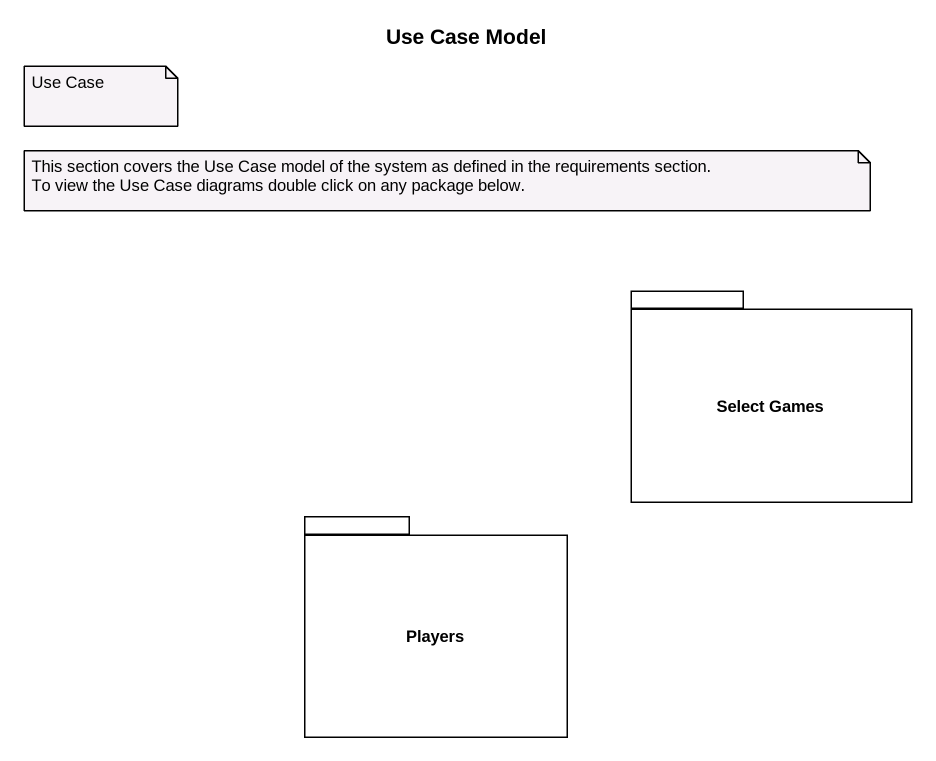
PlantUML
@startuml
title Use Case Model
package "Select Games" as Select_Games {
}
package Players {
}
note as N1
  Use Case
end note
note as N2
  This section covers the Use Case model of the system as defined in the requirements section.
  To view the Use Case diagrams double click on any package below.
end note
@enduml
